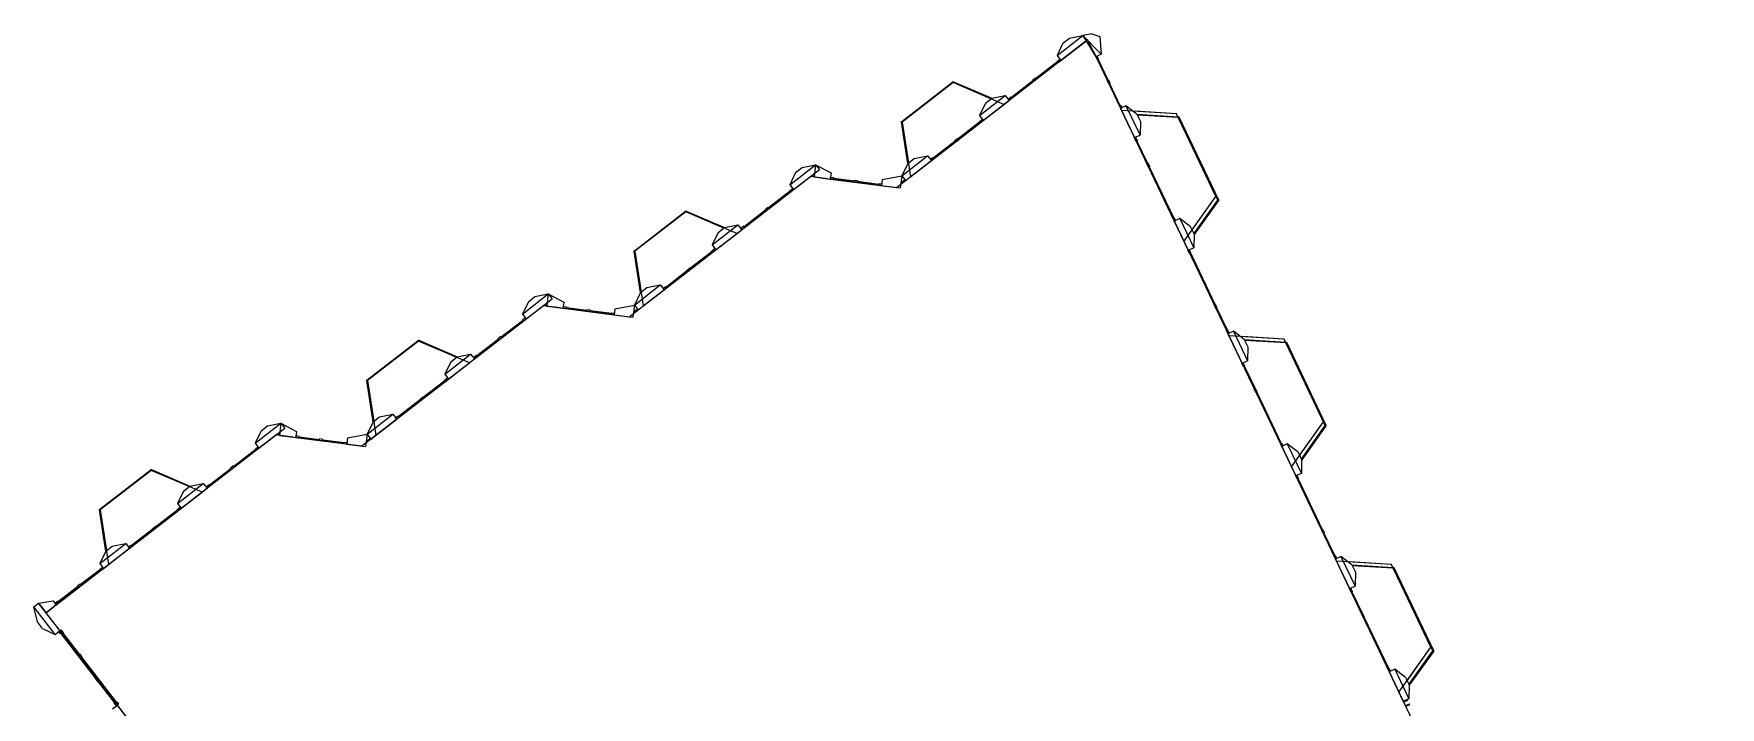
# Model space of a CAD drawing. Extents: x 155389 to 197444, y 12416 to 55629.
# Drawn here: x 155389 to 196612, y 39177 to 55629 of the extents above; entities that cross this region are included whole.
import ezdxf

# ---------------------------------------------------------------- set-up
doc = ezdxf.new("R2010")
doc.units = 0

msp = doc.modelspace()

# ---------------------------------------------------------------- linework, layer by layer
for p, q in [((176479, 51874), (181149, 55487)), ((180401, 55097), (181034, 55587)), ((180401, 55097), (181034, 55587)), ((180546, 55399), (180401, 55097)), ((180493, 54978), (181125, 55468)), ((180546, 55399), (180705, 55522)), ((180705, 55522), (181034, 55587)), ((181250, 55629), (181034, 55587)), ((181034, 55587), (181483, 55134)), ((181034, 55587), (181483, 55134)), ((181034, 55587), (181348, 55069)), ((181034, 55587), (181125, 55468)), ((181282, 55210), (181149, 55487)), ((181250, 55629), (181447, 55559)), ((181447, 55559), (181483, 55134)), ((179884, 54534), (180423, 54950)), ((180423, 54950), (179884, 54534)), ((180401, 55097), (180493, 54978)), ((180415, 54961), (180472, 55006)), ((180436, 54934), (180415, 54961)), ((180436, 54934), (180493, 54978)), ((180493, 54978), (180472, 55006)), ((181282, 55210), (196612, 23087)), ((181483, 55134), (181348, 55069)), ((181348, 55070), (181379, 55085)), ((181387, 54989), (181348, 55070)), ((181418, 55004), (181379, 55085)), ((181418, 55004), (181387, 54989)), ((181405, 54998), (181647, 54491)), ((181647, 54491), (181405, 54998)), ((176604, 53488), (177851, 54452)), ((177862, 54437), (176615, 53472)), ((177862, 54437), (176615, 53472)), ((177863, 54437), (176616, 53472)), ((177851, 54452), (177860, 54460)), ((177860, 54460), (177871, 54455)), ((178788, 54039), (177862, 54437)), ((179103, 53904), (177862, 54437)), ((178788, 54039), (177863, 54437)), ((177871, 54455), (178806, 54053)), ((179289, 54073), (179811, 54477)), ((179811, 54477), (179289, 54073)), ((179876, 54545), (179802, 54488)), ((179823, 54460), (179802, 54488)), ((179897, 54517), (179823, 54460)), ((179876, 54545), (179897, 54517)), ((181631, 54483), (181663, 54498)), ((181670, 54402), (181631, 54483)), ((181701, 54417), (181663, 54498)), ((181701, 54417), (181670, 54402)), ((178503, 53629), (179135, 54118)), ((178503, 53629), (179135, 54118)), ((178648, 53931), (178806, 54053)), ((178806, 54053), (179135, 54118)), ((179135, 54118), (179227, 54000)), ((179280, 54084), (179206, 54027)), ((179227, 54000), (179206, 54027)), ((179301, 54056), (179227, 54000)), ((179280, 54084), (179301, 54056)), ((181686, 54410), (181939, 53878)), ((181939, 53878), (181686, 54410)), ((176819, 52137), (179103, 53904)), ((178648, 53931), (178503, 53629)), ((178503, 53629), (178594, 53510)), ((178594, 53510), (179227, 54000)), ((181927, 53872), (181958, 53887)), ((181927, 53872), (181957, 53809)), ((182086, 53870), (181951, 53805)), ((181951, 53805), (182295, 53083)), ((181957, 53809), (181988, 53824)), ((181958, 53887), (181988, 53824)), ((181976, 53755), (183502, 50557)), ((183321, 53672), (181976, 53755)), ((182351, 53664), (182086, 53870)), ((182086, 53870), (182430, 53148)), ((182086, 53870), (182430, 53148)), ((183322, 53672), (182305, 53735)), ((182350, 53664), (183367, 53601)), ((182351, 53664), (182437, 53483)), ((183365, 53581), (182360, 53644)), ((184284, 51655), (183321, 53672)), ((184284, 51655), (183321, 53672)), ((183367, 53601), (183378, 53601)), ((183383, 53590), (183378, 53601)), ((183378, 53600), (184345, 51573)), ((184345, 51573), (183383, 53590)), ((176594, 53481), (176604, 53488)), ((176596, 53469), (176594, 53481)), ((176750, 52462), (176596, 53469)), ((176615, 53472), (176767, 52476)), ((176615, 53472), (176819, 52137)), ((176616, 53472), (176768, 52476)), ((177986, 53065), (178508, 53469)), ((178508, 53469), (177986, 53065)), ((178499, 53480), (178573, 53537)), ((178520, 53453), (178499, 53480)), ((178520, 53453), (178594, 53510)), ((178594, 53510), (178573, 53537)), ((182437, 53483), (182430, 53148)), ((184327, 51564), (183365, 53581)), ((184327, 51564), (183365, 53581)), ((183365, 53581), (184327, 51564)), ((183365, 53581), (184327, 51564)), ((177373, 52591), (177912, 53008)), ((177912, 53008), (177373, 52591)), ((177903, 53019), (177977, 53076)), ((177925, 52991), (177903, 53019)), ((177925, 52991), (177999, 53049)), ((177999, 53049), (177977, 53076)), ((182293, 53083), (182325, 53098)), ((182334, 52999), (182293, 53083)), ((182430, 53148), (182295, 53083)), ((182365, 53014), (182325, 53098)), ((182365, 53014), (182334, 52999)), ((182354, 53008), (182613, 52466)), ((182613, 52466), (182354, 53008)), ((173867, 51940), (174500, 52429)), ((173867, 51940), (174500, 52429)), ((174012, 52242), (174171, 52364)), ((174171, 52364), (174500, 52429)), ((174500, 52429), (174462, 52131)), ((174500, 52429), (174878, 52230)), ((174500, 52429), (174592, 52310)), ((176604, 52161), (177237, 52650)), ((176604, 52161), (177237, 52650)), ((176750, 52463), (176604, 52161)), ((176696, 52042), (177329, 52531)), ((176750, 52463), (176908, 52585)), ((176908, 52585), (177237, 52650)), ((177237, 52650), (177329, 52531)), ((177365, 52602), (177307, 52558)), ((177329, 52530), (177307, 52558)), ((177386, 52575), (177329, 52530)), ((177365, 52602), (177386, 52575)), ((182593, 52456), (182624, 52471)), ((182633, 52372), (182593, 52456)), ((182665, 52387), (182624, 52471)), ((182665, 52387), (182633, 52372)), ((182653, 52382), (183252, 51128)), ((183252, 51128), (182653, 52382)), ((169945, 48716), (174374, 52143)), ((174012, 52242), (173867, 51940)), ((173959, 51821), (174592, 52310)), ((174795, 52089), (174374, 52143)), ((174397, 52160), (174464, 52151)), ((174464, 52151), (174397, 52160)), ((174462, 52131), (174859, 52081)), ((174795, 52089), (176479, 51874)), ((174878, 52230), (174859, 52081)), ((174859, 52083), (174864, 52118)), ((174939, 52073), (174859, 52083)), ((174943, 52108), (174864, 52118)), ((174943, 52108), (174939, 52073)), ((174941, 52090), (175442, 52026)), ((175442, 52026), (174941, 52090)), ((175440, 52011), (175445, 52046)), ((175520, 52001), (175440, 52011)), ((175525, 52036), (175445, 52046)), ((175525, 52036), (175520, 52001)), ((175522, 52016), (176048, 51949)), ((176048, 51949), (175522, 52016)), ((176046, 51936), (176050, 51970)), ((176050, 51970), (176113, 51963)), ((176126, 52070), (176108, 51922)), ((176108, 51928), (176113, 51963)), ((176126, 52070), (176604, 52161)), ((176604, 52161), (176566, 51863)), ((176581, 51978), (176684, 52058)), ((176684, 52058), (176581, 51978)), ((176604, 52161), (176696, 52042)), ((173351, 51376), (173889, 51793)), ((173889, 51793), (173351, 51376)), ((173867, 51940), (173959, 51821)), ((173881, 51804), (173938, 51848)), ((173902, 51776), (173881, 51804)), ((173902, 51776), (173959, 51821)), ((173959, 51821), (173938, 51848)), ((176046, 51936), (176108, 51928)), ((176108, 51922), (176566, 51863)), ((183502, 50557), (184284, 51655)), ((183701, 50836), (184284, 51655)), ((183744, 50745), (184327, 51564)), ((184344, 51553), (183753, 50723)), ((184351, 51562), (184344, 51553)), ((184345, 51573), (184351, 51562)), ((170070, 50330), (171317, 51295)), ((171329, 51280), (170081, 50315)), ((171329, 51280), (170081, 50315)), ((171329, 51279), (170082, 50315)), ((171317, 51295), (171326, 51302)), ((171326, 51302), (171337, 51298)), ((172254, 50882), (171329, 51280)), ((172570, 50747), (171329, 51280)), ((172254, 50882), (171329, 51279)), ((171337, 51298), (172272, 50896)), ((172755, 50915), (173277, 51319)), ((173277, 51319), (172755, 50915)), ((173342, 51387), (173268, 51330)), ((173290, 51303), (173268, 51330)), ((173363, 51360), (173290, 51303)), ((173342, 51387), (173363, 51360)), ((183233, 51119), (183265, 51134)), ((183233, 51119), (183265, 51053)), ((183265, 51134), (183296, 51068)), ((183400, 51118), (183265, 51053)), ((183665, 50911), (183400, 51118)), ((183400, 51118), (183745, 50396)), ((183400, 51118), (183745, 50396)), ((170285, 48980), (172570, 50747)), ((171969, 50471), (172602, 50961)), ((171969, 50471), (172602, 50961)), ((172114, 50774), (171969, 50471)), ((172060, 50353), (172693, 50842)), ((172114, 50774), (172272, 50896)), ((172272, 50896), (172602, 50961)), ((172602, 50961), (172693, 50842)), ((172746, 50927), (172672, 50870)), ((172693, 50842), (172672, 50870)), ((172767, 50899), (172693, 50842)), ((172746, 50927), (172767, 50899)), ((183265, 51053), (183296, 51068)), ((183265, 51053), (183609, 50331)), ((183665, 50911), (183751, 50731)), ((183751, 50731), (183745, 50396)), ((170060, 50323), (170070, 50330)), ((170062, 50312), (170060, 50323)), ((170216, 49305), (170062, 50312)), ((170081, 50315), (170233, 49319)), ((170081, 50315), (170285, 48980)), ((170082, 50315), (170234, 49319)), ((171452, 49908), (171974, 50311)), ((171974, 50311), (171452, 49908)), ((171965, 50323), (172039, 50380)), ((171987, 50295), (171965, 50323)), ((171969, 50471), (172060, 50353)), ((171987, 50295), (172060, 50352)), ((172060, 50352), (172039, 50380)), ((183745, 50396), (183609, 50331)), ((183609, 50331), (183641, 50346)), ((183640, 50265), (183609, 50331)), ((183672, 50280), (183641, 50346)), ((171370, 49861), (171443, 49919)), ((171391, 49834), (171465, 49891)), ((171465, 49891), (171443, 49919)), ((183672, 50280), (183640, 50265)), ((183659, 50274), (184258, 49020)), ((184258, 49020), (183659, 50274)), ((170070, 49003), (170703, 49493)), ((170070, 49003), (170703, 49493)), ((170374, 49428), (170703, 49493)), ((170703, 49493), (170795, 49374)), ((170840, 49434), (171378, 49850)), ((171378, 49850), (170840, 49434)), ((171391, 49834), (171370, 49861)), ((167333, 48782), (167966, 49272)), ((167333, 48782), (167966, 49272)), ((167479, 49084), (167333, 48782)), ((167425, 48664), (168058, 49153)), ((167479, 49084), (167637, 49207)), ((167637, 49207), (167966, 49272)), ((167966, 49272), (167928, 48974)), ((167966, 49272), (168344, 49072)), ((167966, 49272), (168058, 49153)), ((168344, 49072), (168325, 48923)), ((170216, 49305), (170070, 49003)), ((170162, 48884), (170795, 49374)), ((170216, 49305), (170374, 49428)), ((170831, 49445), (170774, 49401)), ((170795, 49373), (170774, 49401)), ((170852, 49417), (170795, 49373)), ((170831, 49445), (170852, 49417)), ((163411, 45559), (167841, 48985)), ((167333, 48782), (167425, 48664)), ((167347, 48646), (167404, 48691)), ((167368, 48619), (167347, 48646)), ((167368, 48619), (167426, 48663)), ((167426, 48663), (167404, 48691)), ((168261, 48931), (167841, 48985)), ((167863, 49002), (167930, 48994)), ((167930, 48994), (167863, 49002)), ((167928, 48974), (168325, 48923)), ((168261, 48931), (169945, 48716)), ((168325, 48926), (168330, 48961)), ((168405, 48916), (168325, 48926)), ((168410, 48951), (168330, 48961)), ((168410, 48951), (168405, 48916)), ((168407, 48933), (168909, 48869)), ((168909, 48869), (168407, 48933)), ((168907, 48854), (168911, 48888)), ((168986, 48844), (168907, 48854)), ((168991, 48878), (168911, 48888)), ((168991, 48878), (168986, 48844)), ((168988, 48859), (169514, 48792)), ((169514, 48792), (168988, 48859)), ((169512, 48778), (169517, 48813)), ((169512, 48778), (169575, 48771)), ((169517, 48813), (169579, 48805)), ((169593, 48912), (169574, 48764)), ((169574, 48764), (170032, 48705)), ((169575, 48771), (169579, 48805)), ((169593, 48912), (170070, 49003)), ((170070, 49003), (170032, 48705)), ((170047, 48821), (170150, 48900)), ((170150, 48900), (170047, 48821)), ((170070, 49003), (170162, 48884)), ((184237, 49011), (184269, 49026)), ((184237, 49011), (184277, 48926)), ((184269, 49026), (184309, 48941)), ((184277, 48926), (184309, 48941)), ((184298, 48936), (184557, 48393)), ((184557, 48393), (184298, 48936)), ((166817, 48219), (167356, 48635)), ((167356, 48635), (166817, 48219)), ((184536, 48384), (184567, 48399)), ((184536, 48384), (184576, 48299)), ((184567, 48399), (184608, 48314)), ((184576, 48299), (184608, 48314)), ((184714, 48365), (184578, 48300)), ((184578, 48300), (184923, 47578)), ((184603, 48251), (186038, 45244)), ((185950, 48167), (184603, 48251)), ((184978, 48159), (184714, 48365)), ((184714, 48365), (185058, 47643)), ((184714, 48365), (185058, 47643)), ((163536, 47173), (164783, 48138)), ((164795, 48122), (163548, 47157)), ((164795, 48122), (163548, 47157)), ((164795, 48122), (163548, 47157)), ((164783, 48138), (164792, 48145)), ((164792, 48145), (164803, 48140)), ((165721, 47725), (164795, 48122)), ((166036, 47589), (164795, 48122)), ((165721, 47725), (164795, 48122)), ((164803, 48140), (165739, 47739)), ((166221, 47758), (166743, 48162)), ((166743, 48162), (166221, 47758)), ((166808, 48230), (166735, 48173)), ((166756, 48145), (166735, 48173)), ((166830, 48202), (166756, 48145)), ((166808, 48230), (166830, 48202)), ((185950, 48167), (184934, 48230)), ((184978, 48159), (185994, 48096)), ((184978, 48159), (185064, 47978)), ((185993, 48076), (184988, 48139)), ((185064, 47978), (185058, 47643)), ((186912, 46150), (185950, 48167)), ((186912, 46150), (185950, 48167)), ((186955, 46059), (185993, 48076)), ((186955, 46059), (185993, 48076)), ((185993, 48076), (186955, 46059)), ((185993, 48076), (186955, 46059)), ((185994, 48096), (186006, 48096)), ((186011, 48085), (186006, 48096)), ((186006, 48095), (186973, 46068)), ((186973, 46068), (186011, 48085)), ((163751, 45822), (166036, 47589)), ((165435, 47314), (166068, 47803)), ((165435, 47314), (166068, 47803)), ((165580, 47616), (165435, 47314)), ((165527, 47195), (166159, 47685)), ((165580, 47616), (165739, 47738)), ((165739, 47738), (166068, 47803)), ((166068, 47803), (166159, 47685)), ((166212, 47769), (166138, 47712)), ((166159, 47685), (166138, 47712)), ((166233, 47742), (166159, 47685)), ((166212, 47769), (166233, 47742)), ((184921, 47577), (184952, 47592)), ((184961, 47493), (184921, 47577)), ((185058, 47643), (184923, 47578)), ((184992, 47508), (184952, 47592)), ((184992, 47508), (184961, 47493)), ((184982, 47503), (185241, 46961)), ((185241, 46961), (184982, 47503)), ((163527, 47166), (163536, 47173)), ((163528, 47154), (163527, 47166)), ((163682, 46148), (163528, 47154)), ((163548, 47157), (163700, 46161)), ((163548, 47157), (163751, 45822)), ((163548, 47157), (163700, 46162)), ((164918, 46750), (165440, 47154)), ((165440, 47154), (164918, 46750)), ((165431, 47165), (165505, 47223)), ((165453, 47138), (165431, 47165)), ((165435, 47314), (165527, 47195)), ((165453, 47138), (165527, 47195)), ((165527, 47195), (165505, 47223)), ((164306, 46276), (164844, 46693)), ((164844, 46693), (164306, 46276)), ((164836, 46704), (164910, 46761)), ((164857, 46677), (164836, 46704)), ((164857, 46677), (164931, 46734)), ((164931, 46734), (164910, 46761)), ((185220, 46951), (185252, 46966)), ((185260, 46867), (185220, 46951)), ((185292, 46882), (185252, 46966)), ((185292, 46882), (185260, 46867)), ((185281, 46876), (185879, 45622)), ((185879, 45622), (185281, 46876)), ((163537, 45846), (164169, 46335)), ((163537, 45846), (164169, 46335)), ((163628, 45727), (164261, 46216)), ((163682, 46148), (163840, 46270)), ((163840, 46270), (164169, 46335)), ((164169, 46335), (164261, 46216)), ((164297, 46287), (164240, 46243)), ((164261, 46216), (164240, 46243)), ((164318, 46260), (164261, 46216)), ((164297, 46287), (164318, 46260)), ((155928, 41667), (161307, 45828)), ((160799, 45625), (161432, 46114)), ((160799, 45625), (161432, 46114)), ((160945, 45927), (160799, 45625)), ((160891, 45506), (161524, 45996)), ((160945, 45927), (161103, 46049)), ((161103, 46049), (161432, 46114)), ((161728, 45774), (161307, 45828)), ((161329, 45845), (161397, 45836)), ((161397, 45836), (161329, 45845)), ((161432, 46114), (161394, 45817)), ((161394, 45817), (161791, 45766)), ((161432, 46114), (161810, 45915)), ((161432, 46114), (161524, 45996)), ((161728, 45774), (163411, 45559)), ((161810, 45915), (161791, 45766)), ((161792, 45769), (161796, 45803)), ((161872, 45759), (161792, 45769)), ((161876, 45793), (161796, 45803)), ((161876, 45793), (161872, 45759)), ((161874, 45775), (162375, 45711)), ((162375, 45711), (161874, 45775)), ((163059, 45755), (163537, 45846)), ((163537, 45846), (163499, 45548)), ((163682, 46148), (163537, 45846)), ((163537, 45846), (163628, 45727)), ((186130, 45051), (186912, 46150)), ((186328, 45330), (186912, 46150)), ((186372, 45239), (186955, 46059)), ((186972, 46048), (186381, 45218)), ((186978, 46057), (186972, 46048)), ((186973, 46068), (186978, 46057)), ((160283, 45061), (160822, 45478)), ((160822, 45478), (160283, 45061)), ((160799, 45625), (160891, 45506)), ((160813, 45489), (160870, 45533)), ((160834, 45461), (160813, 45489)), ((160834, 45461), (160892, 45506)), ((160892, 45506), (160870, 45533)), ((162373, 45696), (162377, 45731)), ((162453, 45686), (162373, 45696)), ((162457, 45721), (162377, 45731)), ((162457, 45721), (162453, 45686)), ((162455, 45701), (162980, 45634)), ((162980, 45634), (162455, 45701)), ((162979, 45621), (162983, 45656)), ((162979, 45621), (163041, 45613)), ((162983, 45656), (163045, 45648)), ((163059, 45755), (163040, 45607)), ((163040, 45607), (163499, 45548)), ((163041, 45613), (163045, 45648)), ((163513, 45663), (163616, 45743)), ((163616, 45743), (163513, 45663)), ((185861, 45613), (185892, 45628)), ((185861, 45613), (185892, 45548)), ((185892, 45628), (185923, 45563)), ((186027, 45612), (185892, 45548)), ((185892, 45548), (185923, 45563)), ((185892, 45548), (186237, 44826)), ((186292, 45406), (186027, 45612)), ((186027, 45612), (186372, 44890)), ((186027, 45612), (186372, 44890)), ((186292, 45406), (186378, 45226)), ((157002, 44016), (158249, 44980)), ((158261, 44965), (157014, 44000)), ((158261, 44965), (157014, 44000)), ((158261, 44964), (157014, 44000)), ((158249, 44980), (158258, 44987)), ((158258, 44987), (158269, 44983)), ((159187, 44567), (158261, 44965)), ((159502, 44432), (158261, 44965)), ((159187, 44567), (158261, 44964)), ((158269, 44983), (159205, 44581)), ((159687, 44600), (160209, 45004)), ((160209, 45004), (159687, 44600)), ((160275, 45072), (160201, 45015)), ((160222, 44988), (160201, 45015)), ((160296, 45045), (160222, 44988)), ((160275, 45072), (160296, 45045)), ((186038, 45244), (186130, 45051)), ((186378, 45226), (186372, 44890)), ((158901, 44157), (159534, 44646)), ((158901, 44157), (159534, 44646)), ((158993, 44038), (159626, 44527)), ((159047, 44459), (159205, 44581)), ((159205, 44581), (159534, 44646)), ((159534, 44646), (159626, 44527)), ((159678, 44612), (159604, 44555)), ((159626, 44527), (159604, 44555)), ((159700, 44584), (159626, 44527)), ((159678, 44612), (159700, 44584)), ((186372, 44890), (186237, 44826)), ((186237, 44826), (186268, 44841)), ((186268, 44760), (186237, 44826)), ((186299, 44775), (186268, 44841)), ((186299, 44775), (186268, 44760)), ((186286, 44769), (186885, 43515)), ((186885, 43515), (186286, 44769)), ((157218, 42665), (159502, 44432)), ((159047, 44459), (158901, 44157)), ((158901, 44157), (158993, 44038)), ((156993, 44008), (157002, 44016)), ((156995, 43997), (156993, 44008)), ((157148, 42990), (156995, 43997)), ((157014, 44000), (157166, 43004)), ((157014, 44000), (157218, 42665)), ((157014, 44000), (157166, 43004)), ((158384, 43593), (158907, 43996)), ((158907, 43996), (158384, 43593)), ((158898, 44008), (158971, 44065)), ((158919, 43980), (158898, 44008)), ((158919, 43980), (158993, 44038)), ((158993, 44038), (158971, 44065)), ((157772, 43119), (158311, 43536)), ((158311, 43536), (157772, 43119)), ((158302, 43547), (158376, 43604)), ((158323, 43519), (158302, 43547)), ((158323, 43519), (158397, 43576)), ((158397, 43576), (158376, 43604)), ((186864, 43505), (186896, 43520)), ((186864, 43505), (186905, 43421)), ((186896, 43520), (186936, 43436)), ((186905, 43421), (186936, 43436)), ((186925, 43431), (187184, 42888)), ((187184, 42888), (186925, 43431)), ((157003, 42688), (157636, 43178)), ((157003, 42688), (157636, 43178)), ((157148, 42990), (157003, 42688)), ((157095, 42570), (157727, 43059)), ((157148, 42990), (157307, 43113)), ((157307, 43113), (157636, 43178)), ((157636, 43178), (157727, 43059)), ((157763, 43130), (157706, 43086)), ((157727, 43058), (157706, 43086)), ((157785, 43102), (157727, 43058)), ((157763, 43130), (157785, 43102)), ((187163, 42878), (187195, 42893)), ((187163, 42878), (187203, 42794)), ((187195, 42893), (187235, 42809)), ((157022, 42545), (156532, 42174)), ((157028, 42537), (156538, 42166)), ((156539, 42165), (157025, 42541)), ((157025, 42541), (156539, 42165)), ((157003, 42688), (157095, 42570)), ((157015, 42554), (157073, 42598)), ((157036, 42526), (157015, 42554)), ((157022, 42545), (157028, 42537)), ((157036, 42526), (157094, 42570)), ((157094, 42570), (157073, 42598)), ((187203, 42794), (187235, 42809)), ((187341, 42860), (187206, 42795)), ((187206, 42795), (187550, 42073)), ((187230, 42745), (188665, 39738)), ((188576, 42662), (187230, 42745)), ((187606, 42654), (187341, 42860)), ((187341, 42860), (187686, 42138)), ((187341, 42860), (187686, 42138)), ((188577, 42662), (187561, 42725)), ((187605, 42654), (188622, 42591)), ((187606, 42654), (187692, 42473)), ((188620, 42571), (187615, 42633)), ((187692, 42473), (187686, 42138)), ((189539, 40645), (188576, 42662)), ((189539, 40645), (188576, 42662)), ((189582, 40554), (188620, 42571)), ((189582, 40554), (188620, 42571)), ((188620, 42571), (189582, 40554)), ((188620, 42571), (189582, 40554)), ((188622, 42591), (188633, 42590)), ((188633, 42590), (189601, 40563)), ((188639, 42580), (188633, 42590)), ((189601, 40563), (188639, 42580)), ((156460, 42115), (155994, 41760)), ((156472, 42099), (156007, 41744)), ((156526, 42182), (156452, 42126)), ((156473, 42098), (156452, 42126)), ((156472, 42099), (156460, 42115)), ((156547, 42154), (156473, 42098)), ((156526, 42182), (156547, 42154)), ((156538, 42166), (156532, 42174)), ((187548, 42072), (187579, 42087)), ((187588, 41988), (187548, 42072)), ((187686, 42138), (187550, 42073)), ((187620, 42003), (187579, 42087)), ((155389, 41629), (155507, 41721)), ((155507, 41721), (155864, 41776)), ((155507, 41721), (155691, 41484)), ((156027, 41049), (155507, 41721)), ((155691, 41484), (155941, 41677)), ((155928, 41667), (155691, 41484)), ((155864, 41776), (155941, 41677)), ((155985, 41772), (155911, 41715)), ((155932, 41688), (155911, 41715)), ((156006, 41744), (155932, 41688)), ((155985, 41772), (156006, 41744)), ((156007, 41744), (155994, 41760)), ((187620, 42003), (187588, 41988)), ((187609, 41998), (187868, 41455)), ((187868, 41455), (187609, 41998)), ((155909, 40957), (155389, 41629)), ((155484, 41261), (155389, 41629)), ((155909, 40957), (155389, 41629)), ((155606, 41103), (155484, 41261)), ((176794, 14200), (155691, 41484)), ((187847, 41446), (187879, 41461)), ((187888, 41361), (187847, 41446)), ((187919, 41376), (187879, 41461)), ((187919, 41376), (187888, 41361)), ((187908, 41371), (188507, 40117)), ((188507, 40117), (187908, 41371)), ((155606, 41103), (155909, 40957)), ((155909, 40957), (156027, 41049)), ((156028, 41049), (156000, 41028)), ((156045, 40971), (156000, 41028)), ((156072, 40992), (156028, 41049)), ((156029, 41050), (156056, 41071)), ((156086, 40976), (156029, 41050)), ((156072, 40992), (156045, 40971)), ((156054, 40978), (156062, 40984)), ((156054, 40978), (156903, 39878)), ((156113, 40997), (156056, 41071)), ((156906, 39880), (156056, 40979)), ((156056, 40979), (156906, 39880)), ((156062, 40984), (156910, 39884)), ((156113, 40997), (156086, 40976)), ((156086, 40976), (156101, 40988)), ((156086, 40976), (156485, 40461)), ((156101, 40988), (156501, 40473)), ((156484, 40460), (156512, 40482)), ((156484, 40461), (156500, 40473)), ((156541, 40386), (156484, 40460)), ((156569, 40408), (156512, 40482)), ((156569, 40408), (156541, 40386)), ((156553, 40395), (156561, 40402)), ((157410, 39302), (156561, 40402)), ((188757, 39546), (189539, 40645)), ((188956, 39825), (189539, 40645)), ((188999, 39734), (189582, 40554)), ((189599, 40542), (189008, 39713)), ((189606, 40552), (189599, 40542)), ((189601, 40563), (189606, 40552)), ((157402, 39295), (156553, 40395)), ((188488, 40108), (188519, 40123)), ((188488, 40108), (188519, 40043)), ((188519, 40123), (188551, 40058)), ((188655, 40107), (188519, 40043)), ((188519, 40043), (188551, 40058)), ((188519, 40043), (188864, 39321)), ((188919, 39901), (188655, 40107)), ((188655, 40107), (188999, 39385)), ((188655, 40107), (188999, 39385)), ((156895, 39871), (156922, 39893)), ((156895, 39871), (156952, 39798)), ((156910, 39884), (156903, 39878)), ((156922, 39893), (156979, 39819)), ((156979, 39819), (156952, 39798)), ((156979, 39818), (156963, 39806)), ((156963, 39806), (156979, 39818)), ((157362, 39291), (156963, 39806)), ((156963, 39806), (157362, 39291)), ((157362, 39291), (156963, 39806)), ((157362, 39291), (156963, 39806)), ((157378, 39303), (156978, 39818)), ((156978, 39818), (157377, 39303)), ((188665, 39738), (188757, 39546)), ((188919, 39901), (189005, 39721)), ((189005, 39721), (188999, 39385)), ((157316, 39138), (157434, 39229)), ((157350, 39282), (157378, 39303)), ((157350, 39282), (157407, 39208)), ((157378, 39303), (157362, 39291)), ((157377, 39303), (157362, 39291)), ((157377, 39303), (157378, 39303)), ((157378, 39303), (157435, 39229)), ((157391, 39287), (157419, 39309)), ((157391, 39287), (157436, 39230)), ((157410, 39302), (157402, 39295)), ((157435, 39229), (157407, 39208)), ((157419, 39309), (157463, 39251)), ((157924, 38597), (157434, 39229)), ((157436, 39230), (157463, 39251)), ((188999, 39385), (188864, 39321)), ((188876, 39327), (188967, 39370)), ((188885, 39308), (188876, 39327)), ((188885, 39308), (188975, 39352)), ((188928, 39218), (189018, 39261)), ((188937, 39200), (188928, 39218)), ((188937, 39200), (189027, 39243)), ((188975, 39352), (188967, 39370)), ((189027, 39243), (189018, 39261))]:
    msp.add_line(p, q)

doc.saveas('drawing.dxf')
